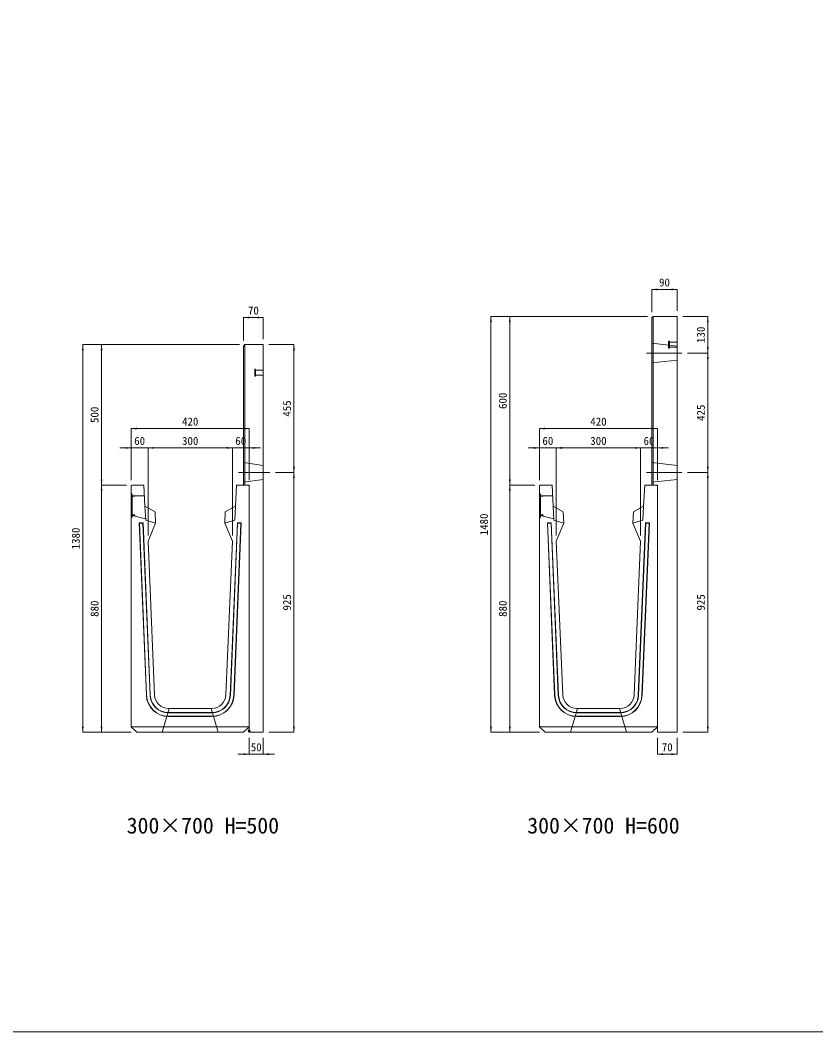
# Model space of a CAD drawing. Units: millimetres at full size; some dimension numbers follow another scale. Extents: x -7442 to 51876, y 9625 to 40052.
# Drawn here: x 8827 to 11659, y 22762 to 26363 of the extents above; entities that cross this region are included whole.
import ezdxf
from ezdxf.enums import TextEntityAlignment as Align

# ---------------------------------------------------------------- set-up
doc = ezdxf.new("R2010")
doc.units = ezdxf.units.MM
doc.header["$LTSCALE"] = 16
doc.header["$PDMODE"] = 32
doc.header["$PDSIZE"] = 8
for name, pattern in [('DASHED', [7.5, 6, -1.5]), ('USER1', [13.5, 7.5, -6]), ('USER2', [285.75, 190.5, -31.75, 31.75, -31.75])]:
    doc.linetypes.add(name, pattern=pattern)
doc.layers.add('0_2', color=7, linetype='Continuous')
for name, color, linetype, lineweight in [('HOLE', 7, 'DASHED', 9), ('KIJUN', 5, 'Continuous', 9), ('WWAY', 5, 'Continuous', 9), ('寸法線', 7, 'Continuous', 9), ('本体', 2, 'Continuous', 13), ('補助線', 8, 'Continuous', 9), ('ｲﾝｻｰﾄ', 3, 'USER1', 9)]:
    doc.layers.add(name, color=color, linetype=linetype, lineweight=lineweight)
doc.styles.add('ＭＳ ゴシック', font='')
doc.styles.get('ＭＳ ゴシック').set_extended_font_data('MS Gothic')

# ---------------------------------------------------------------- blocks, each defined once
blk = doc.blocks.new('filled_arrow')
at = {"color": 0, "linetype": 'Continuous', "lineweight": -2}
blk.add_solid([(7.5, 1.25), (0, 0), (7.5, -1.25)], dxfattribs=at)

msp = doc.modelspace()

# ---------------------------------------------------------------- linework, layer by layer
at = {"layer": 'HOLE'}
for points in [[(9357.06, 23912.89), (9507.06, 23912.89), (9532.06, 23827.89), (9332.06, 23827.89)], [(10810.27, 23912.89), (10960.27, 23912.89), (10985.27, 23827.89), (10785.27, 23827.89)]]:
    msp.add_lwpolyline(points, close=True, dxfattribs=at)
at = {"layer": 'KIJUN'}
for p, q in [((9251.3, 24572.89), (9250.26, 24573.89)), ((9263.31, 24572.89), (9264.27, 24573.89)), ((9264.27, 24573.89), (9290.06, 23960.16)), ((9600.8, 24572.89), (9575.05, 23960.12)), ((9600.8, 24572.89), (9599.84, 24573.89)), ((9612.81, 24572.89), (9613.85, 24573.89)), ((10704.51, 24572.89), (10703.47, 24573.89)), ((10716.53, 24572.89), (10717.48, 24573.89)), ((10717.48, 24573.89), (10743.27, 23960.16)), ((11054.02, 24572.89), (11028.27, 23960.12)), ((11054.02, 24572.89), (11053.06, 24573.89)), ((11066.03, 24572.89), (11067.07, 24573.89)), ((9355, 23897.89), (9509.11, 23897.89)), ((9509.11, 23896.89), (9355, 23896.89)), ((9355, 23884.89), (9509.11, 23884.89)), ((9509.11, 23883.89), (9355, 23883.89)), ((10808.21, 23897.89), (10962.33, 23897.89)), ((10962.33, 23896.89), (10808.21, 23896.89)), ((10808.21, 23884.89), (10962.33, 23884.89)), ((10962.33, 23883.89), (10808.21, 23883.89))]:
    msp.add_line(p, q, dxfattribs=at)
at = {"layer": 'KIJUN', "color": 7, "lineweight": 13}
for p, q in [((9509.11, 23912.89), (9355, 23912.89)), ((10962.33, 23912.89), (10808.21, 23912.89))]:
    msp.add_line(p, q, dxfattribs=at)
at = {"layer": 'KIJUN', "color": 7}
for p, q in [((9222.06, 23847.89), (9642.06, 23847.89)), ((10675.27, 23847.89), (11095.27, 23847.89))]:
    msp.add_line(p, q, dxfattribs=at)
at = {"layer": 'KIJUN', "color": 7, "lineweight": 13}
for points in [[(9305.04, 23960.79), (9282.06, 24507.89), (9309.06, 24572.89), (9307.06, 24612.89), (9271.06, 24632.89), (9267.06, 24707.89), (9225.06, 24707.89), (9222.06, 24704.89), (9222.06, 23847.89), (9242.06, 23827.89), (9622.06, 23827.89), (9642.06, 23847.89), (9642.06, 24704.89), (9639.06, 24707.89), (9597.06, 24707.89), (9593.06, 24632.89), (9557.06, 24612.89), (9555.06, 24572.89), (9582.06, 24507.89), (9559.07, 23960.79)], [(10758.26, 23960.79), (10735.27, 24507.89), (10762.27, 24572.89), (10760.27, 24612.89), (10724.27, 24632.89), (10720.27, 24707.89), (10678.27, 24707.89), (10675.27, 24704.89), (10675.27, 23847.89), (10695.27, 23827.89), (11075.27, 23827.89), (11095.27, 23847.89), (11095.27, 24704.89), (11092.27, 24707.89), (11050.27, 24707.89), (11046.27, 24632.89), (11010.27, 24612.89), (11008.27, 24572.89), (11035.27, 24507.89), (11012.28, 23960.79)]]:
    msp.add_lwpolyline(points, dxfattribs=at)
at = {"layer": 'KIJUN', "color": 7, "linetype": 'DASHED', "lineweight": 13}
for points in [[(9309.06, 24572.89), (9273.72, 24582.89), (9271.06, 24632.89)], [(9555.06, 24572.89), (9590.39, 24582.89), (9593.06, 24632.89)], [(10762.27, 24572.89), (10726.94, 24582.89), (10724.27, 24632.89)], [(11008.27, 24572.89), (11043.6, 24582.89), (11046.27, 24632.89)]]:
    msp.add_lwpolyline(points, dxfattribs=at)
at = {"layer": 'KIJUN'}
for points in [[(9276.07, 23959.58), (9250.26, 24573.89), (9264.27, 24573.89)], [(9289.06, 23960.12), (9263.31, 24572.89), (9251.3, 24572.89), (9277.07, 23959.62)], [(9574.06, 23960.16), (9599.84, 24573.89), (9613.85, 24573.89), (9588.04, 23959.58)], [(9587.04, 23959.62), (9612.81, 24572.89), (9600.8, 24572.89)], [(10729.28, 23959.58), (10703.47, 24573.89), (10717.48, 24573.89)], [(10742.27, 23960.12), (10716.53, 24572.89), (10704.51, 24572.89), (10730.28, 23959.62)], [(11027.27, 23960.16), (11053.06, 24573.89), (11067.07, 24573.89), (11041.26, 23959.58)], [(11040.26, 23959.62), (11066.03, 24572.89), (11054.02, 24572.89)]]:
    msp.add_lwpolyline(points, dxfattribs=at)
for centre, radius, start, end in [((9355, 23962.89), 79, 182.40597, 270), ((9355, 23962.89), 78, 182.40597, 270), ((9355, 23962.89), 66, 182.40597, 270), ((9355, 23962.89), 65, 182.40597, 270), ((9509.11, 23962.89), 65, 270, 357.59403), ((9509.11, 23962.89), 66, 270, 357.59403), ((9509.11, 23962.89), 78, 270, 357.59403), ((9509.11, 23962.89), 79, 270, 357.59403), ((10808.21, 23962.89), 79, 182.40597, 270), ((10808.21, 23962.89), 78, 182.40597, 270), ((10808.21, 23962.89), 66, 182.40597, 270), ((10808.21, 23962.89), 65, 182.40597, 270), ((10962.33, 23962.89), 65, 270, 357.59403), ((10962.33, 23962.89), 66, 270, 357.59403), ((10962.33, 23962.89), 78, 270, 357.59403), ((10962.33, 23962.89), 79, 270, 357.59403)]:
    msp.add_arc(centre, radius, start, end, dxfattribs=at)
at = {"layer": 'KIJUN', "color": 7, "lineweight": 13}
for centre, start, end in [((9355, 23962.89), 182.40597, 270), ((9509.11, 23962.89), 270, 357.59403), ((10808.21, 23962.89), 182.40597, 270), ((10962.33, 23962.89), 270, 357.59403)]:
    msp.add_arc(centre, 50, start, end, dxfattribs=at)
at = {"layer": 'WWAY', "color": 7, "linetype": 'DASHED', "lineweight": 13}
for points in [[(9222.06, 24677.89), (9225.26, 24675.89), (9225.26, 24593.89), (9222.06, 24591.89)], [(9269.08, 24669.89), (9225.26, 24669.89), (9225.26, 24675.89), (9222.06, 24677.89)], [(10675.27, 24677.89), (10678.47, 24675.89), (10678.47, 24593.89), (10675.27, 24591.89)], [(10722.3, 24669.89), (10678.47, 24669.89), (10678.47, 24675.89), (10675.27, 24677.89)], [(9222.06, 24591.89), (9225.26, 24593.89), (9225.26, 24599.89), (9273.46, 24587.89)], [(10675.27, 24591.89), (10678.47, 24593.89), (10678.47, 24599.89), (10726.67, 24587.89)]]:
    msp.add_lwpolyline(points, dxfattribs=at)
at = {"layer": 'WWAY'}
for points in [[(9223.26, 24674.89), (9225.26, 24674.89), (9225.26, 24594.89), (9223.26, 24594.89)], [(9225.26, 24669.89), (9235.26, 24669.89), (9235.26, 24667.89), (9225.26, 24667.89)], [(10676.47, 24674.89), (10678.47, 24674.89), (10678.47, 24594.89), (10676.47, 24594.89)], [(10678.47, 24669.89), (10688.47, 24669.89), (10688.47, 24667.89), (10678.47, 24667.89)], [(9225.26, 24601.89), (9235.26, 24601.89), (9235.26, 24599.89), (9225.26, 24599.89)], [(10678.47, 24601.89), (10688.47, 24601.89), (10688.47, 24599.89), (10678.47, 24599.89)]]:
    msp.add_lwpolyline(points, close=True, dxfattribs=at)
at = {"layer": '寸法線'}
for p, q in [((11075.27, 25404.33), (11165.27, 25404.33)), ((11075.27, 25322.89), (11075.27, 25404.33)), ((11165.27, 25327.89), (11165.27, 25404.33)), ((9622.06, 25304.33), (9692.06, 25304.33)), ((9622.06, 25222.89), (9622.06, 25304.33)), ((9692.06, 25227.89), (9692.06, 25304.33)), ((10502.8, 23827.89), (10502.8, 25307.89)), ((11060.27, 25307.89), (10502.8, 25307.89)), ((10569.69, 24707.89), (10569.69, 25307.89)), ((11060.27, 25307.89), (10569.69, 25307.89)), ((11185.27, 25307.89), (11274.7, 25307.89)), ((11274.7, 25177.89), (11274.7, 25307.89)), ((9049.58, 23827.89), (9049.58, 25207.89)), ((9607.06, 25207.89), (9049.58, 25207.89)), ((9116.48, 24707.89), (9116.48, 25207.89)), ((9607.06, 25207.89), (9116.48, 25207.89)), ((9712.06, 25207.89), (9801.49, 25207.89)), ((9801.49, 24752.89), (9801.49, 25207.89)), ((11202.1, 25177.89), (11274.7, 25177.89)), ((11202.1, 25177.89), (11274.7, 25177.89)), ((11274.7, 24752.89), (11274.7, 25177.89)), ((9222.06, 24908.9), (9642.06, 24908.9)), ((9222.06, 24724.89), (9222.06, 24908.9)), ((9642.06, 24724.89), (9642.06, 24908.9)), ((10675.27, 24908.9), (11095.27, 24908.9)), ((10675.27, 24724.89), (10675.27, 24908.9)), ((11095.27, 24724.89), (11095.27, 24908.9)), ((9182.06, 24840.22), (9322.06, 24840.22)), ((9222.06, 24724.89), (9222.06, 24840.22)), ((9282.06, 24840.22), (9582.06, 24840.22)), ((9282.06, 24527.89), (9282.06, 24840.22)), ((9282.06, 24527.89), (9282.06, 24840.22)), ((9542.06, 24840.22), (9682.06, 24840.22)), ((9582.06, 24527.89), (9582.06, 24840.22)), ((9582.06, 24527.89), (9582.06, 24840.22)), ((9642.06, 24724.89), (9642.06, 24840.22)), ((10635.27, 24840.22), (10775.27, 24840.22)), ((10675.27, 24724.89), (10675.27, 24840.22)), ((10735.27, 24840.22), (11035.27, 24840.22)), ((10735.27, 24527.89), (10735.27, 24840.22)), ((10735.27, 24527.89), (10735.27, 24840.22)), ((10995.27, 24840.22), (11135.27, 24840.22)), ((11035.27, 24527.89), (11035.27, 24840.22)), ((11035.27, 24527.89), (11035.27, 24840.22)), ((11095.27, 24724.89), (11095.27, 24840.22)), ((9735.44, 24752.89), (9801.49, 24752.89)), ((9735.44, 24752.89), (9801.49, 24752.89)), ((9801.49, 23827.89), (9801.49, 24752.89)), ((11202.1, 24752.89), (11274.7, 24752.89)), ((11202.1, 24752.89), (11274.7, 24752.89)), ((11274.7, 23827.89), (11274.7, 24752.89)), ((9116.48, 23827.89), (9116.48, 24707.89)), ((9205.06, 24707.89), (9116.48, 24707.89)), ((9205.06, 24707.89), (9116.48, 24707.89)), ((10569.69, 23827.89), (10569.69, 24707.89)), ((10658.27, 24707.89), (10569.69, 24707.89)), ((10658.27, 24707.89), (10569.69, 24707.89)), ((9222.06, 23827.89), (9049.58, 23827.89)), ((9222.06, 23827.89), (9116.48, 23827.89)), ((9642.06, 23807.89), (9642.06, 23749.77)), ((9692.06, 23807.89), (9692.06, 23749.77)), ((9712.06, 23827.89), (9801.49, 23827.89)), ((10675.27, 23827.89), (10502.8, 23827.89)), ((10675.27, 23827.89), (10569.69, 23827.89)), ((11095.27, 23807.89), (11095.27, 23749.77)), ((11165.27, 23807.89), (11165.27, 23749.77)), ((11185.27, 23827.89), (11274.7, 23827.89)), ((9602.06, 23749.77), (9732.06, 23749.77)), ((11095.27, 23749.77), (11165.27, 23749.77))]:
    msp.add_line(p, q, dxfattribs=at)
at = {"layer": '寸法線', "linetype": 'USER2'}
for p, q in [((11182.1, 25177.89), (11056.94, 25177.89)), ((9715.44, 24752.89), (9603.54, 24752.89)), ((11182.1, 24752.89), (11056.94, 24752.89))]:
    msp.add_line(p, q, dxfattribs=at)
at = {"layer": '本体', "color": 4, "lineweight": 5}
for p, q in [((11080.27, 25307.89), (11080.27, 24707.89)), ((9627.06, 25207.89), (9627.06, 24707.89))]:
    msp.add_line(p, q, dxfattribs=at)
at = {"layer": '本体', "linetype": 'USER1', "lineweight": 9}
for p, q in [((11075.27, 25212.89), (11165.27, 25202.89)), ((11075.27, 25142.89), (11165.27, 25152.89)), ((9622.06, 24787.89), (9692.06, 24777.89)), ((11075.27, 24787.89), (11165.27, 24777.89)), ((9622.06, 24717.89), (9692.06, 24727.89)), ((11075.27, 24717.89), (11165.27, 24727.89))]:
    msp.add_line(p, q, dxfattribs=at)
at = {"layer": '本体'}
for points in [[(11075.27, 25302.89), (11080.27, 25307.89), (11165.27, 25307.89), (11165.27, 23827.89), (11095.27, 23827.89), (11095.27, 24707.89), (11075.27, 24707.89)], [(9622.06, 25202.89), (9627.06, 25207.89), (9692.06, 25207.89), (9692.06, 23827.89), (9642.06, 23827.89), (9642.06, 24707.89), (9622.06, 24707.89)]]:
    msp.add_lwpolyline(points, close=True, dxfattribs=at)
at = {"layer": '補助線', "color": 1, "lineweight": 13}
msp.add_lwpolyline([(5995.04, 29262.44), (16848, 29262.44), (16848, 22761.98), (5995.04, 22761.98)], close=True, dxfattribs=at)
at = {"layer": '補助線'}
msp.add_point((9642.06, 23832.89), dxfattribs=at)
at = {"layer": 'ｲﾝｻｰﾄ'}
for p, q in [((11135.27, 25220.39), (11135.27, 25195.39)), ((11138.27, 25220.39), (11135.27, 25220.39)), ((11138.27, 25220.39), (11138.27, 25195.39)), ((11165.27, 25216.39), (11138.27, 25216.39)), ((11165.27, 25216.39), (11165.27, 25199.39)), ((11138.27, 25195.39), (11135.27, 25195.39)), ((11165.27, 25199.39), (11138.27, 25199.39)), ((9662.06, 25120.39), (9662.06, 25095.39)), ((9665.06, 25120.39), (9662.06, 25120.39)), ((9665.06, 25120.39), (9665.06, 25095.39)), ((9692.06, 25116.39), (9665.06, 25116.39)), ((9692.06, 25099.39), (9665.06, 25099.39)), ((9692.06, 25116.39), (9692.06, 25099.39)), ((9665.06, 25095.39), (9662.06, 25095.39))]:
    msp.add_line(p, q, dxfattribs=at)

# ---------------------------------------------------------------- block references
at = {"layer": '寸法線', "xscale": 2.67, "yscale": 2.67}
for p in [(11075.27, 25404.33), (9622.06, 25304.33), (9222.06, 24908.9), (10675.27, 24908.9), (9282.06, 24840.22), (9282.06, 24840.22), (9642.06, 24840.22), (10735.27, 24840.22), (10735.27, 24840.22), (11095.27, 24840.22), (9692.06, 23749.77), (11095.27, 23749.77)]:
    msp.add_blockref('filled_arrow', p, dxfattribs=at)
for p, rotation in [((11165.27, 25404.33), 180), ((9692.06, 25304.33), 180), ((10502.8, 25307.89), 270), ((10569.69, 25307.89), 270), ((11274.7, 25307.89), 270), ((9049.58, 25207.89), 270), ((9116.48, 25207.89), 270), ((9801.49, 25207.89), 270), ((11274.7, 25177.89), 90), ((11274.7, 25177.89), 270), ((9642.06, 24908.9), 180), ((11095.27, 24908.9), 180), ((9222.06, 24840.22), 180), ((9582.06, 24840.22), 180), ((9582.06, 24840.22), 180), ((10675.27, 24840.22), 180), ((11035.27, 24840.22), 180), ((11035.27, 24840.22), 180), ((9801.49, 24752.89), 90), ((11274.7, 24752.89), 90), ((9801.49, 24752.89), 270), ((11274.7, 24752.89), 270), ((9116.48, 24707.89), 90), ((9116.48, 24707.89), 270), ((10569.69, 24707.89), 90), ((10569.69, 24707.89), 270), ((9049.58, 23827.89), 90), ((9116.48, 23827.89), 90), ((9801.49, 23827.89), 90), ((10502.8, 23827.89), 90), ((10569.69, 23827.89), 90), ((11274.7, 23827.89), 90), ((9642.06, 23749.77), 180), ((11165.27, 23749.77), 180)]:
    msp.add_blockref('filled_arrow', p, dxfattribs=dict(at, rotation=rotation))

# ---------------------------------------------------------------- texts
at = {"layer": '0_2', "style": 'ＭＳ ゴシック'}
for s, p in [('300×700 H=500', (9205.93, 23450.46)), ('300×700 H=600', (10631.84, 23450.46))]:
    msp.add_text(s, height=56.96, dxfattribs=at).set_placement(p, align=Align.BOTTOM_LEFT)
at = {"layer": '寸法線', "style": 'ＭＳ ゴシック'}
for s, p in [('90', (11120.27, 25429.33)), ('70', (9657.06, 25329.33)), ('420', (9432.06, 24933.9)), ('420', (10885.27, 24933.9)), ('60', (9252.06, 24865.22)), ('300', (9432.06, 24865.22)), ('60', (9612.06, 24865.22)), ('60', (10705.27, 24865.22)), ('300', (10885.27, 24865.22)), ('60', (11065.27, 24865.22)), ('50', (9667.06, 23774.77)), ('70', (11130.27, 23774.77))]:
    msp.add_text(s, height=28.48, dxfattribs=at).set_placement(p, align=Align.MIDDLE_CENTER)
for s, p in [('130', (11249.7, 25242.89)), ('600', (10544.69, 25007.89)), ('455', (9776.49, 24980.39)), ('425', (11249.7, 24965.39)), ('500', (9091.48, 24957.89)), ('1480', (10477.8, 24567.89)), ('1380', (9024.58, 24517.89)), ('925', (9776.49, 24290.39)), ('925', (11249.7, 24290.39)), ('880', (9091.48, 24267.89)), ('880', (10544.69, 24267.89))]:
    msp.add_text(s, height=28.48, rotation=90, dxfattribs=at).set_placement(p, align=Align.MIDDLE_CENTER)

doc.saveas('drawing.dxf')
